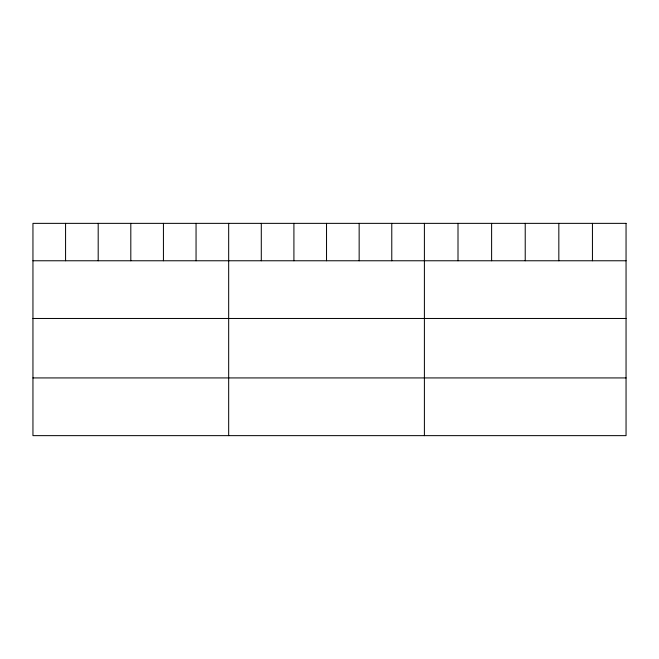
<?xml version="1.0" encoding="UTF-8"?>
<svg xmlns="http://www.w3.org/2000/svg" width="659" height="659" viewBox="0 0 659 659"><rect width="100%" height="100%" fill="white"/><g stroke="black" fill="none" stroke-linecap="round" stroke-linejoin="round"><path stroke-width="0.99" d="M32.95 260.766L626.05 260.766M32.95 318.47L626.05 318.47M32.95 377.928L626.05 377.928M592.441 223.36L592.441 260.766M558.832 223.36L558.832 260.766M525.223 223.36L525.223 260.766M491.614 223.36L491.614 260.766M458.005 223.36L458.005 260.766M424.396 223.36L424.396 435.64M391.776 223.36L391.776 260.766M359.155 223.36L359.155 260.766M326.534 223.36L326.534 260.766M293.914 223.36L293.914 260.766M261.293 223.36L261.293 260.766M228.673 223.36L228.673 435.64M196.053 223.36L196.053 260.766M163.432 223.36L163.432 260.766M130.811 223.36L130.811 260.766M98.191 223.36L98.191 260.766M65.57 223.36L65.57 260.766M626.05 223.36L32.95 223.36L32.95 435.64L626.05 435.64L626.05 223.36"/></g></svg>
